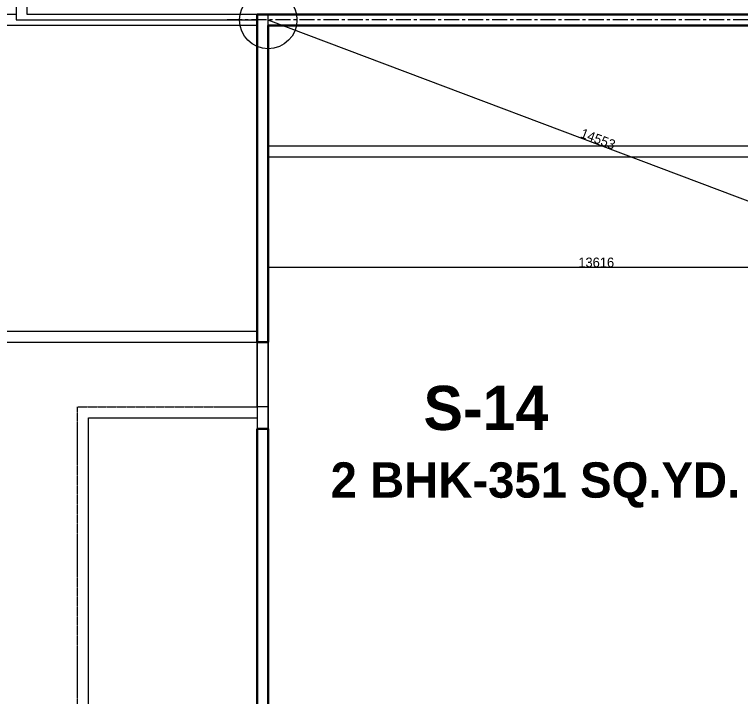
# Model space of a CAD drawing. Header units: metres. Extents: x 5205117 to 5948571, y 646915 to 1143748.
# Drawn here: x 5294171 to 5309238, y 794735 to 808888 of the extents above; entities that cross this region are included whole.
import ezdxf

# ---------------------------------------------------------------- set-up
doc = ezdxf.new("R2010")
doc.units = ezdxf.units.M
doc.header["$MEASUREMENT"] = 0
doc.header["$PDMODE"] = 35
doc.header["$PDSIZE"] = 10
for name, pattern in [('CENTER', [2, 1.25, -0.25, 0.25, -0.25]), ('DASHED', [0.75, 0.5, -0.25]), ('DOT2', [0.125, 0, -0.125]), ('HIDDEN', [0.375, 0.25, -0.125])]:
    doc.linetypes.add(name, pattern=pattern)
doc.layers.get('0').update_dxf_attribs({"color": 1, "linetype": 'DASHED', "lineweight": 30})
for name, color, linetype, lineweight in [('A -Text-2', 203, 'Continuous', 0), ('A-Center line', 1, 'CENTER', 9), ('A-Elevation 1', 4, 'Continuous', 13), ('A-Elevation 3', 251, 'Continuous', 5), ('A-Hidden', 2, 'HIDDEN', 5), ('dim start point', 10, 'Continuous', 0), ('landscape lines', 7, 'Continuous', 0), ('plot 5', 7, 'Continuous', 30), ('road', 7, 'Continuous', 9), ('road ht', 8, 'Continuous', 5)]:
    doc.layers.add(name, color=color, linetype=linetype, lineweight=lineweight)
doc.layers.add('A-GF', color=8, linetype='Continuous', lineweight=0, transparency=0.5)
doc.styles.add('CENTURY GOTHIC', font='GOTHIC.TTF')
doc.styles.get("Standard").update_dxf_attribs({"font": 'GOTHIC.TTF'})
doc.dimstyles.get("Standard").update_dxf_attribs({"dimtxt": 2, "dimasz": 1, "dimexe": 0, "dimexo": 0, "dimgap": 0.1, "dimtad": 1, "dimdsep": 46, "dimtxsty": 'Standard', "dimblk": 'OBLIQUE', "dimcen": 0.1, "dimclrd": 256, "dimclre": 256, "dimclrt": 256, "dimadec": 0, "dimazin": 0, "dimtfac": 1, "dimtofl": 0, "dimtmove": 1, "dimatfit": 2, "dimldrblk": 'OPEN90', "dimfxl": 1, "dimtolj": 1, "dimtzin": 0, "dimlwd": -1, "dimlwe": -1, "dimarcsym": 0})

# ---------------------------------------------------------------- blocks, each defined once
blk = doc.blocks.new('A$C6fbbfdbf')
at = {"layer": 'A-Elevation 1', "ltscale": 5, "flags": 128}
blk.add_lwpolyline([(115115, 2500), (115115, 3730), (108315, 3730), (108315, -2730), (115115, -2730), (115115, 2270), (123545, 2270), (123545, 2500), (115115, 2500)], dxfattribs=at)
blk.add_lwpolyline([(114885, -2500), (114885, 3500), (108545, 3500), (108545, -2500)], close=True, dxfattribs=at)
at = {"layer": 'A-Elevation 1', "ltscale": 5}
blk.add_lwpolyline([(96115, -2730), (106975, -2730), (106975, -2500), (96115, -2500)], dxfattribs=at)
at = {"layer": 'A-Elevation 3', "ltscale": 5}
for p, q in [((106975, -2500), (108315, -2500)), ((106975, -2730), (108315, -2730))]:
    blk.add_line(p, q, dxfattribs=at)
blk.add_lwpolyline([(81685, 0), (81685, 1000), (98515, 1000), (98515, -230), (100015, -230), (100015, 1000), (106745, 1000), (106745, -2500)], dxfattribs=at)
at = {"layer": 'A-Hidden', "ltscale": 5}
blk.add_lwpolyline([(81455, 0), (81455, 1230), (98745, 1230), (98745, 0), (99785, 0), (99785, 1230), (106975, 1230), (106975, -2500)], dxfattribs=at)
blk = doc.blocks.new('jhgduhguix')
at = {"layer": 'A-GF', "ltscale": 0.01}
for points in [[(5071777, 792695), (5106803, 792695)], [(5071777, 792465), (5106803, 792465)]]:
    blk.add_lwpolyline(points, dxfattribs=at)
blk = doc.blocks.new('_Oblique')
at = {"color": 0, "linetype": 'ByBlock', "lineweight": -2}
blk.add_line((-0.5, -0.5), (0.5, 0.5), dxfattribs=at)
blk = doc.blocks.new('*D582')
at = {"layer": 'Defpoints', "color": 0, "ltscale": 5, "transparency": 16777216}
for p in [(5299436, 808774), (5299436, 808774), (5313051, 803637)]:
    blk.add_point(p, dxfattribs=at)
at = {"layer": 'dim start point', "ltscale": 5, "transparency": 16777216}
blk.add_line((5313051, 803637), (5299436, 808774), dxfattribs=at)
for p, rotation in [((5299436, 808774), 159.3264012214194), ((5313051, 803637), 339.3264012214193)]:
    blk.add_blockref('_Oblique', p, dxfattribs=dict(at, rotation=rotation))
at = {"layer": 'dim start point', "ltscale": 5, "transparency": 16777216, "insert": (5306281, 806304), "char_height": 200, "attachment_point": 5, "rotation": 339.3264}
blk.add_mtext('\\A1;14553', dxfattribs=at)
blk = doc.blocks.new('_Open90')
at = {"color": 0, "linetype": 'ByBlock', "lineweight": -2}
for p, q in [((0, 0), (-1, 0)), ((-0.5, 0.5), (0, 0)), ((0, 0), (-0.5, -0.5))]:
    blk.add_line(p, q, dxfattribs=at)
blk = doc.blocks.new('*D591')
at = {"layer": 'Defpoints', "color": 0, "ltscale": 5, "transparency": 16777216}
for p in [(5299436, 804496), (5299436, 803637), (5313051, 803561)]:
    blk.add_point(p, dxfattribs=at)
at = {"layer": 'dim start point', "linetype": 'DOT2', "ltscale": 5, "transparency": 16777216}
for p, q in [((5299436, 804496), (5299436, 803637)), ((5313051, 803561), (5313051, 803637))]:
    blk.add_line(p, q, dxfattribs=at)
at = {"layer": 'dim start point', "ltscale": 5, "transparency": 16777216}
blk.add_line((5313051, 803637), (5299436, 803637), dxfattribs=at)
at = {"layer": 'dim start point', "ltscale": 5, "transparency": 16777216, "rotation": 180}
blk.add_blockref('_Oblique', (5299436, 803637), dxfattribs=at)
at = {"layer": 'dim start point', "ltscale": 5, "transparency": 16777216}
blk.add_blockref('_Oblique', (5313051, 803637), dxfattribs=at)
at = {"layer": 'dim start point', "ltscale": 5, "transparency": 16777216, "insert": (5306244, 803742), "char_height": 200, "attachment_point": 5}
blk.add_mtext('\\A1;13616', dxfattribs=at)

msp = doc.modelspace()

# ---------------------------------------------------------------- linework, layer by layer
at = {"layer": 'A-Center line', "ltscale": 250}
msp.add_line((5348898.5, 808774.3), (5298541.7, 808774.3), dxfattribs=at)
at = {"layer": 'landscape lines', "ltscale": 0.01}
msp.add_line((5299435.8, 802086.5), (5299435.8, 800286.5), dxfattribs=at)
at = {"layer": 'plot 5'}
for p, q in [((5299435.8, 802086.5), (5299208.6, 802086.5)), ((5299435.8, 800286.5), (5299208.6, 800286.5))]:
    msp.add_line(p, q, dxfattribs=at)
for points in [[(5299208.6, 802086.5), (5299208.6, 808886.5), (5347396.5, 808886.5), (5347396.5, 805931.1), (5347169.3, 805931.1), (5347169.3, 808659.3), (5299435.8, 808659.3), (5299435.8, 802086.5)], [(5299208.6, 793559.3), (5299208.6, 800286.5)], [(5299435.8, 793559.3), (5299435.8, 800286.5)]]:
    msp.add_lwpolyline(points, dxfattribs=at)
at = {"layer": 'road', "ltscale": 0.5}
for p, q in [((5294205.8, 827774.3), (5294205.8, 808774.3)), ((5299205.8, 808774.3), (5299205.8, 789774.3))]:
    msp.add_line(p, q, dxfattribs=at)
msp.add_lwpolyline([(5294205.8, 808774.3), (5299205.8, 808774.3)], dxfattribs=at)
at = {"layer": 'road ht', "color": 12, "ltscale": 5}
msp.add_circle((5299435.8, 808774.3, -19.9), 596.2, dxfattribs=at)

# ---------------------------------------------------------------- block references
at = {"color": 2, "ltscale": 5, "rotation": 90}
msp.add_blockref('A$C6fbbfdbf', (5296705.8, 693774.3), dxfattribs=at)
at = {"layer": 'dim start point', "color": 12}
msp.add_blockref('jhgduhguix', (227658.7, 13466), dxfattribs=at)

# ---------------------------------------------------------------- texts
at = {"layer": 'A -Text-2', "width": 20390.398, "attachment_point": 5, "style": 'CENTURY GOTHIC'}
for s, insert, char_height in [('{\\fCentury Gothic|b1|i0|c0|p34;\\H0.91667x;S-14}', (5303954.1, 800717.2), 1000), ('{\\fCentury Gothic|b1|i0|c0|p34;\\H0.91667x;2 BHK-351 SQ.YD.}', (5304982.3, 799122.5), 800)]:
    msp.add_mtext(s, dxfattribs=dict(at, insert=insert, char_height=char_height))

# ---------------------------------------------------------------- dimensions: what is measured, and where the dimension line sits
at = {"layer": 'dim start point', "color": 12, "ltscale": 5}
dim = msp.add_aligned_dim(p1=(5313051.5, 803636.5), p2=(5299435.8, 808774.3), distance=0, dimstyle='Standard', override={"dimtxt": 200, "dimdec": 0, "dimtdec": 0, "dimfxl": 0.1}, dxfattribs=at)
dim.commit()
dim.dimension.update_dxf_attribs({"geometry": '*D582', "text_midpoint": (5306280.8, 806303.8)})
dim = msp.add_linear_dim(base=(5299435.8, 803636.5), p1=(5313051.5, 803561.3), p2=(5299435.8, 804496.4), dimstyle='Standard', override={"dimtxt": 200, "dimdec": 0, "dimtdec": 0, "dimfxl": 0.1}, dxfattribs=at)
dim.commit()
dim.dimension.update_dxf_attribs({"geometry": '*D591', "text_midpoint": (5306243.6, 803741.7)})

doc.saveas('drawing.dxf')
